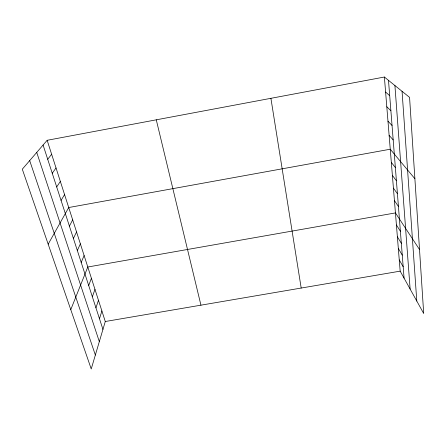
<?xml version="1.0" encoding="UTF-8"?>
<svg xmlns="http://www.w3.org/2000/svg" width="446" height="446" viewBox="0 0 446 446"><rect width="100%" height="100%" fill="white"/><g stroke="black" fill="none" stroke-linecap="round" stroke-linejoin="round"><path stroke-width="0.67" d="M47.159 140.295L105.278 321.51L91.235 368.97L22.3 169.196L47.159 140.295L384.38 77.03L409.567 97.373L423.7 313.499L400.173 271.146L384.38 77.03M99.469 318.723L101.9 310.979M95.94 307.852L98.466 300.264M92.35 296.791L94.97 289.37M88.693 285.529L91.413 278.287M70.769 309.652L87.795 267.009L395.435 212.915L419.519 249.543M81.189 262.41L84.116 255.53M77.331 250.529L80.369 243.85M73.406 238.437L76.556 231.959M69.409 226.116L72.676 219.856M48.174 244.174L68.723 207.529L390.256 149.22L414.886 178.729M61.057 200.393L64.575 194.595M56.698 186.963L60.344 181.41M52.249 173.26L56.034 167.969M47.711 159.289L51.641 154.266M105.278 321.51L400.173 271.146M385.6 92.049L389.704 95.7M386.799 106.767L390.886 110.742M387.975 121.201L392.051 125.477M389.124 135.344L393.188 139.916M391.332 162.433L395.362 167.545M392.385 175.401L396.405 180.764M393.422 188.134L397.425 193.737M394.437 200.639L398.429 206.465M396.416 224.974L400.38 231.24M397.38 236.82L401.333 243.287M398.328 248.461L402.264 255.123M399.259 259.901L403.178 266.753M29.687 160.61L95.355 355.049M36.734 152.415L99.324 341.63M43.084 145.028L102.942 329.41M156.273 119.823L200.94 305.175M270.906 98.315L301.189 288.049M388.494 80.352L404.082 278.176M394.916 85.537L410.13 289.064M402.058 91.307L416.787 301.05"/></g></svg>
